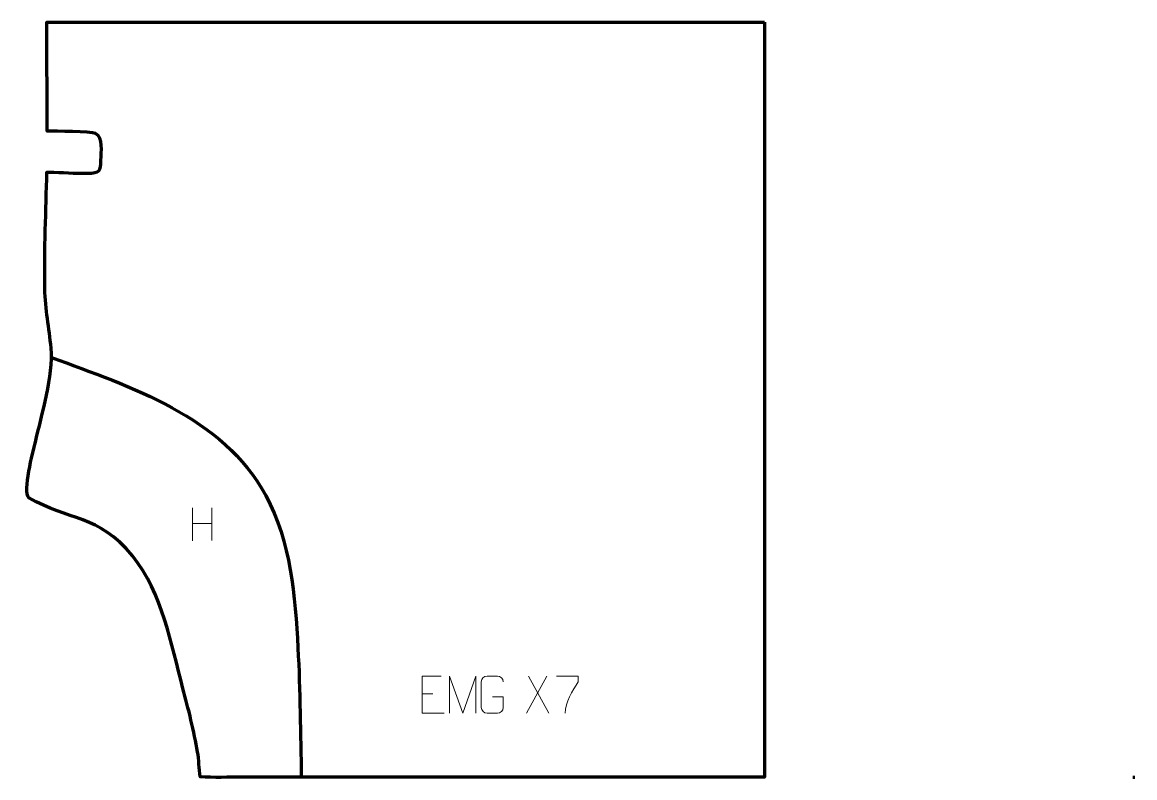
# Model space of a CAD drawing. Header units: millimetres. Extents: x 959 to 1711, y 246 to 756.
import ezdxf

# ---------------------------------------------------------------- set-up
doc = ezdxf.new("R2010")
doc.units = ezdxf.units.MM
doc.header["$MEASUREMENT"] = 0
doc.layers.add('layer 2', color=7, linetype='Continuous')
doc.layers.add('layer 3', color=7, linetype='Continuous')

msp = doc.modelspace()

# ---------------------------------------------------------------- linework, layer by layer
at = {"layer": 'layer 2', "color": 142, "lineweight": 158}
msp.add_open_spline([(979.1325, 529.4009), (1032.8264, 509.6539), (1094.7634, 489.7688), (1123.9285, 436.1515), (1123.9285, 436.1515), (1141.0249, 404.7215), (1143.6964, 368.2456), (1145.6347, 333.191), (1145.6347, 333.191), (1147.2406, 304.1468), (1147.374, 275.0281), (1147.9337, 245.9503)], degree=3, knots=[0, 0, 0, 0, 0.25, 0.25, 0.25, 0.25, 0.5, 0.5, 0.5, 0.5, 1, 1, 1, 1], dxfattribs=at)
at = {"layer": 'layer 2', "color": 142, "lineweight": 9}
for points in [[(1074.3696, 427.891), (1074.3696, 427.891), (1074.3696, 405.5469), (1074.3696, 405.5469)], [(1087.4816, 427.891), (1087.4816, 427.891), (1087.4816, 405.7045), (1087.4816, 405.7045)], [(1087.4642, 417.2515), (1087.4642, 417.2515), (1074.3696, 417.2515), (1074.3696, 417.2515)], [(1313.7888, 314.1201), (1313.7888, 314.1201), (1300.052, 289.2312), (1300.052, 289.2312)], [(1301.5062, 314.1201), (1301.5062, 314.1201), (1315.243, 289.1735), (1315.243, 289.1735)], [(1229.509, 302.2726), (1229.509, 302.2726), (1236.6751, 302.2726), (1236.6751, 302.2726)]]:
    msp.add_open_spline(points, degree=3, dxfattribs=at)
for points, knots in [([(1242.3794, 314.1489), (1242.3794, 314.1489), (1229.509, 314.1489), (1229.509, 314.1489), (1229.509, 314.1489), (1229.509, 314.1489), (1229.509, 289.2023), (1229.509, 289.2023), (1229.509, 289.2023), (1229.509, 289.2023), (1244.3707, 289.2023), (1244.3707, 289.2023)], [0, 0, 0, 0, 0.25, 0.25, 0.25, 0.25, 0.5, 0.5, 0.5, 0.5, 1, 1, 1, 1]), ([(1248.0942, 289.2002), (1248.0942, 289.2002), (1248.0942, 314.1512), (1248.0942, 314.1512), (1248.0942, 314.1512), (1248.0942, 314.1512), (1257.0169, 289.2002), (1257.0169, 289.2002), (1257.0169, 289.2002), (1257.0169, 289.2002), (1265.7743, 314.1506), (1265.7743, 314.1506), (1265.7743, 314.1506), (1265.7743, 314.1506), (1265.7743, 289.2002), (1265.7743, 289.2002)], [0, 0, 0, 0, 0.2, 0.2, 0.2, 0.2, 0.4, 0.4, 0.4, 0.4, 0.6, 0.6, 0.6, 0.6, 1, 1, 1, 1]), ([(1277.1835, 300.185), (1277.1835, 300.185), (1284.3497, 300.185), (1284.3497, 300.185), (1284.3497, 300.185), (1284.3497, 300.185), (1284.3497, 293.0189), (1284.3497, 293.0189), (1284.3497, 293.0189), (1284.21, 290.6962), (1282.5332, 289.217), (1280.3861, 289.2062), (1280.3861, 289.2062), (1278.0549, 289.2066), (1275.7235, 289.2066), (1273.3927, 289.2062), (1273.3927, 289.2062), (1271.4684, 289.1008), (1269.4967, 290.9848), (1269.5078, 293.0015), (1269.5078, 293.0015), (1269.5083, 298.77), (1269.5083, 304.5381), (1269.5078, 310.3058), (1269.5078, 310.3058), (1269.5121, 312.4433), (1271.2584, 314.162), (1273.4101, 314.1487), (1273.4101, 314.1487), (1275.7352, 314.1487), (1278.0606, 314.1487), (1280.3861, 314.1487), (1280.3861, 314.1487), (1282.3322, 314.184), (1284.3231, 312.6929), (1284.3497, 310.2559)], [0, 0, 0, 0, 0.1, 0.1, 0.1, 0.1, 0.2, 0.2, 0.2, 0.2, 0.3, 0.3, 0.3, 0.3, 0.4, 0.4, 0.4, 0.4, 0.5, 0.5, 0.5, 0.5, 0.6, 0.6, 0.6, 0.6, 0.7, 0.7, 0.7, 0.7, 0.8, 0.8, 0.8, 0.8, 1, 1, 1, 1]), ([(1320.2359, 314.1226), (1320.2359, 314.1226), (1335.0479, 314.1226), (1335.0479, 314.1226), (1335.0479, 314.1226), (1335.0476, 312.8733), (1335.0476, 311.6241), (1335.0479, 310.3746), (1335.0479, 310.3746), (1331.0547, 304.3792), (1326.1408, 296.5477), (1326.1408, 289.171)], [0, 0, 0, 0, 0.25, 0.25, 0.25, 0.25, 0.5, 0.5, 0.5, 0.5, 1, 1, 1, 1])]:
    msp.add_open_spline(points, degree=3, knots=knots, dxfattribs=at)
at = {"layer": 'layer 3', "color": 242, "lineweight": 158}
msp.add_open_spline([(1460.8839, 755.8086), (1460.8839, 755.8086), (976.0619, 755.8086), (976.0619, 755.8086), (976.0619, 755.8086), (976.0619, 755.8086), (976.3265, 682.2515), (976.3265, 682.2515), (976.3265, 682.2515), (981.5582, 682.1204), (1005.9157, 682.0489), (1008.9048, 680.6848), (1008.9048, 680.6848), (1014.334, 678.207), (1012.7387, 667.923), (1012.5909, 662.7403), (1012.5909, 662.7403), (1012.3662, 654.8563), (1012.1305, 654.0721), (1003.1969, 653.8699), (1003.1969, 653.8699), (995.4246, 653.694), (985.8423, 654.4293), (977.7802, 654.6148), (977.7802, 654.6148), (977.7802, 654.6148), (976.062, 654.6543), (976.062, 654.6543), (976.062, 654.6543), (975.5632, 628.7512), (974.2366, 601.8005), (974.7195, 576.0076), (974.7195, 576.0076), (975.0663, 561.451), (977.5671, 549.7388), (978.9463, 535.7019), (978.9463, 535.7019), (980.5015, 517.3342), (972.5401, 490.6205), (968.3345, 472.1073), (968.3345, 472.1073), (966.9083, 465.9945), (959.4561, 438.4778), (963.9085, 434.6442), (963.9085, 434.6442), (990.931, 418.8264), (1010.7712, 423.6469), (1033.9208, 395.4142), (1033.9208, 395.4142), (1054.3614, 369.6611), (1059.7424, 336.6974), (1067.9966, 305.7577), (1067.9966, 305.7577), (1071.4883, 292.6146), (1075.72, 276.3521), (1077.8645, 263.0563), (1077.8645, 263.0563), (1078.7472, 257.5837), (1078.9295, 251.7379), (1079.6397, 246.1074), (1079.6397, 246.1074), (1088.364, 245.544), (1099.2852, 245.9503), (1108.2424, 245.9503), (1108.2424, 245.9503), (1225.7944, 245.9503), (1343.3319, 245.9503), (1460.8839, 245.9503), (1460.8839, 245.9503), (1460.8839, 245.9503), (1460.8839, 755.8086), (1460.8839, 755.8086)], degree=3, knots=[0, 0, 0, 0, 0.05263158, 0.05263158, 0.05263158, 0.05263158, 0.10526316, 0.10526316, 0.10526316, 0.10526316, 0.15789474, 0.15789474, 0.15789474, 0.15789474, 0.21052632, 0.21052632, 0.21052632, 0.21052632, 0.26315789, 0.26315789, 0.26315789, 0.26315789, 0.31578947, 0.31578947, 0.31578947, 0.31578947, 0.36842105, 0.36842105, 0.36842105, 0.36842105, 0.42105263, 0.42105263, 0.42105263, 0.42105263, 0.47368421, 0.47368421, 0.47368421, 0.47368421, 0.52631579, 0.52631579, 0.52631579, 0.52631579, 0.57894737, 0.57894737, 0.57894737, 0.57894737, 0.63157895, 0.63157895, 0.63157895, 0.63157895, 0.68421053, 0.68421053, 0.68421053, 0.68421053, 0.73684211, 0.73684211, 0.73684211, 0.73684211, 0.78947368, 0.78947368, 0.78947368, 0.78947368, 0.84210526, 0.84210526, 0.84210526, 0.84210526, 0.89473684, 0.89473684, 0.89473684, 0.89473684, 1, 1, 1, 1], dxfattribs=at)
msp.add_open_spline([(1709.6336, 245.9503), (1709.6336, 245.9503), (1710.8839, 245.9503), (1710.8839, 245.9503)], degree=3, dxfattribs=at)

doc.saveas('drawing.dxf')
